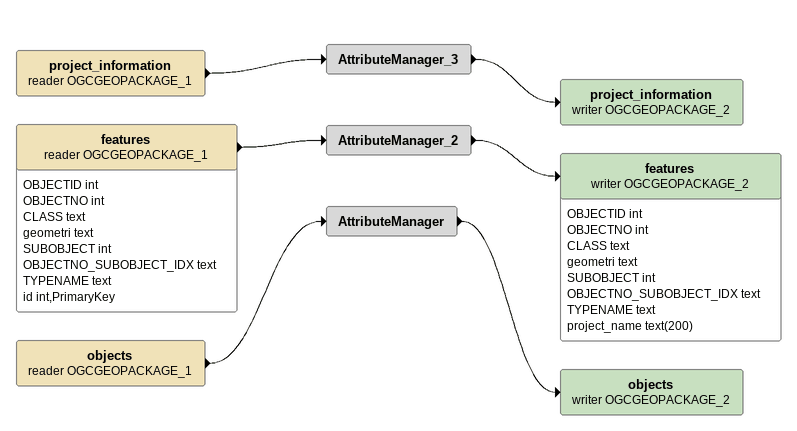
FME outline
project_information (reader OGCGEOPACKAGE_1)
    -> AttributeManager_3
AttributeManager_3
    -> project_information (writer OGCGEOPACKAGE_2)
project_information (writer OGCGEOPACKAGE_2)
features (reader OGCGEOPACKAGE_1)
    attributes: OBJECTID int, OBJECTNO int, CLASS text, geometri text, SUBOBJECT int, OBJECTNO_SUBOBJECT_IDX text, TYPENAME text, id int,PrimaryKey
    -> AttributeManager_2
AttributeManager_2
    -> features (writer OGCGEOPACKAGE_2)
features (writer OGCGEOPACKAGE_2)
    attributes: OBJECTID int, OBJECTNO int, CLASS text, geometri text, SUBOBJECT int, OBJECTNO_SUBOBJECT_IDX text, TYPENAME text, project_name text(200)
objects (reader OGCGEOPACKAGE_1)
    -> AttributeManager
AttributeManager
    -> objects (writer OGCGEOPACKAGE_2)
objects (writer OGCGEOPACKAGE_2)
